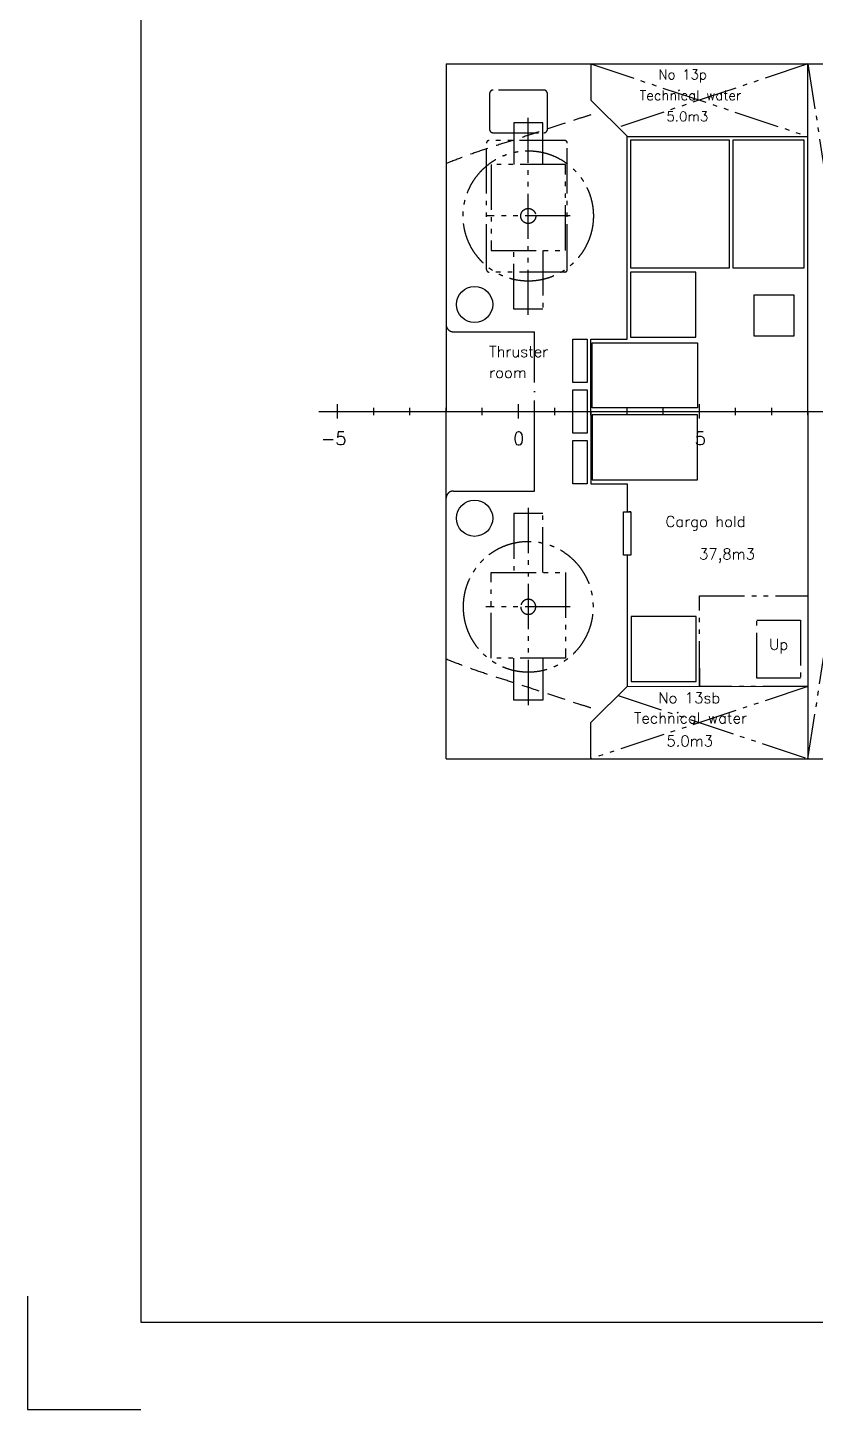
# Model space of a CAD drawing. Extents: x 1551 to 113148, y -1700 to 77018.
# Drawn here: x 1551 to 12438, y -1700 to 17390 of the extents above; entities that cross this region are included whole.
import ezdxf
from ezdxf.enums import TextEntityAlignment as Align

# ---------------------------------------------------------------- set-up
doc = ezdxf.new("R2010")
doc.units = 0
doc.header["$LTSCALE"] = 500
doc.header["$MEASUREMENT"] = 0
for name, pattern in [('CENTER', [3, 2.5, -0.25, 0, -0.25]), ('DASHED', [0.75, 0.5, -0.25]), ('PHANTOM', [2.1, 1.25, -0.2, 0.125, -0.2, 0.125, -0.2])]:
    doc.linetypes.add(name, pattern=pattern)
doc.layers.get('0').update_dxf_attribs({"linetype": 'CONTINUOUS'})
for name, color, linetype in [('FURNITURE', 8, 'CONTINUOUS'), ('S0CE1', 7, 'CENTER'), ('S0CO1', 7, 'CONTINUOUS'), ('S0CO3', 7, 'CONTINUOUS'), ('S0CO5', 7, 'CONTINUOUS'), ('S0DA1', 7, 'DASHED'), ('S0PH1', 7, 'PHANTOM'), ('S0TX2', 7, 'CONTINUOUS')]:
    doc.layers.add(name, color=color, linetype=linetype)
doc.styles.add('18', font='romans', dxfattribs={"height": 180})

# ---------------------------------------------------------------- blocks, each defined once
blk = doc.blocks.new('A$C3A246A84')
at = {"linetype": 'PHANTOM'}
for p, q in [((-442, 1961), (-442, 3706)), ((639, 3742), (-406, 3742)), ((675, 1961), (675, 3706)), ((639, 1925), (-406, 1925))]:
    blk.add_line(p, q, dxfattribs=at)
for centre, start, end in [((-406, 3706), 90, 180), ((639, 3706), 0, 90), ((-406, 1961), 180, 270), ((639, 1961), 270, 0)]:
    blk.add_arc(centre, 36, start, end, dxfattribs=at)
blk = doc.blocks.new('A$C433C2106')
at = {"linetype": 'PHANTOM'}
for p, q in [((0, -1368), (0, 1357)), ((581, 0), (-585, 0))]:
    blk.add_line(p, q, dxfattribs=at)
for points in [[(201, 710), (201, 1288), (-201, 1288), (-201, 710)], [(201, -475), (201, -1288), (-201, -1288), (-201, -475)]]:
    blk.add_lwpolyline(points, dxfattribs=at)
blk.add_lwpolyline([(514, -475), (514, 710), (-514, 710), (-514, -475)], close=True, dxfattribs=at)
for radius in [900, 104]:
    blk.add_circle((0, 0), radius, dxfattribs=at)
blk = doc.blocks.new('A$C64097268')
for p, q in [((-2759, 0), (35129, 0)), ((-2500, -100), (-2500, 100)), ((-2000, -50), (-2000, 50)), ((-1500, -50), (-1500, 50)), ((-1000, -50), (-1000, 50)), ((-500, -50), (-500, 50)), ((0, -100), (0, 100)), ((500, -50), (500, 50)), ((1000, -50), (1000, 50)), ((1500, -50), (1500, 50)), ((2000, -50), (2000, 50)), ((2500, -100), (2500, 100)), ((3000, -50), (3000, 50)), ((3500, -50), (3500, 50)), ((4000, -50), (4000, 50))]:
    blk.add_line(p, q)
at = {"layer": 'S0TX2', "style": '18'}
for s, p in [('-5', (-2731, -464)), ('0', (-74, -464)), ('5', (2436, -464))]:
    blk.add_text(s, height=180, dxfattribs=at).set_placement(p)

msp = doc.modelspace()

# ---------------------------------------------------------------- linework, layer by layer
at = {"color": 2}
for points in [[(1551.077, -136.238), (1551.077, -1699.903), (1551.077, -1699.903)], [(1551.077, -1699.903), (3114.742, -1699.903)]]:
    msp.add_lwpolyline(points, dxfattribs=at)
at = {"layer": 'FURNITURE'}
for points in [[(9885.105, 14073.413), (11252.072, 14073.413), (11252.072, 15834.465), (9885.105, 15834.465)], [(11298.137, 14073.413), (12285.105, 14073.413), (12285.105, 15834.465), (11298.137, 15834.465)], [(9885.105, 13113.766), (10785.105, 13113.766), (10785.105, 14013.766), (9885.105, 14013.766)], [(11593.067, 13700.77), (12141.413, 13700.77), (12141.413, 13126.353), (11593.067, 13126.353)], [(9285.105, 13088.276), (9285.105, 12488.276), (9085.105, 12488.276), (9085.105, 13088.276)], [(9355.105, 13035.74), (10807.076, 13035.74), (10807.076, 12135.74), (9355.105, 12135.74)], [(9285.105, 12388.276), (9285.105, 11788.276), (9085.105, 11788.276), (9085.105, 12388.276)], [(9355.105, 11140.811), (10807.076, 11140.811), (10807.076, 12040.811), (9355.105, 12040.811)], [(9285.105, 11688.276), (9285.105, 11088.276), (9085.105, 11088.276), (9085.105, 11688.276)], [(9892.417, 8356.161), (10792.417, 8356.161), (10792.417, 9256.161), (9892.417, 9256.161)]]:
    msp.add_lwpolyline(points, close=True, dxfattribs=at)
for centre in [(7728.763, 13564.653), (7728.763, 10611.898)]:
    msp.add_circle(centre, 250, dxfattribs=at)
at = {"layer": 'S0CE1', "linetype": 'CENTER'}
for p, q in [((7435.105, 13188.276), (8556.844, 13188.276)), ((8556.844, 10988.276), (8556.844, 13188.276)), ((7435.105, 10988.276), (8556.844, 10988.276))]:
    msp.add_line(p, q, dxfattribs=at)
for centre, start, end in [((7435.105, 13288.276), 180, 270), ((7435.105, 10888.276), 90, 180)]:
    msp.add_arc(centre, 100, start, end, dxfattribs=at)
at = {"layer": 'S0CO1', "color": 6}
for p, q in [((3114.742, 75132.34), (3114.742, -497.084)), ((3114.742, -497.084), (111464.496, -497.084))]:
    msp.add_line(p, q, dxfattribs=at)
at = {"layer": 'S0CO1'}
msp.add_line((10835.105, 8542.511), (10835.105, 8288.276), dxfattribs=at)
at = {"layer": 'S0CO1', "linetype": 'PHANTOM'}
msp.add_lwpolyline([(12335.105, 8288.276), (10835.105, 8288.276), (10835.105, 9538.276), (12335.105, 9538.276)], dxfattribs=at)
msp.add_lwpolyline([(11630.998, 9203.865), (12230.998, 9203.865), (12230.998, 8403.865), (11630.998, 8403.865)], close=True, dxfattribs=at)
at = {"layer": 'S0CO3'}
for p, q in [((9335.105, 16888.276), (9335.105, 16388.276)), ((12335.105, 12088.276), (12335.105, 16888.276)), ((9840.87, 15885.888), (9335.105, 16388.276)), ((9835.105, 15888.276), (12335.105, 15888.276)), ((12335.105, 12088.276), (12335.105, 7288.276)), ((9840.87, 8290.664), (9335.105, 7788.276)), ((9840.87, 8290.664), (12335.105, 8288.276)), ((9335.105, 7288.276), (9335.105, 7788.276))]:
    msp.add_line(p, q, dxfattribs=at)
for points in [[(9335.105, 12088.276), (9335.105, 13088.276), (9835.105, 13088.276), (9835.105, 15888.276)], [(9335.105, 12088.276), (9335.105, 11088.276), (9835.105, 11088.276), (9835.105, 10702.094)], [(9887.67, 10702.094), (9887.67, 10102.094), (9787.67, 10102.094), (9787.67, 10702.094), (9887.67, 10702.094), (9858.701, 10702.094)], [(9835.105, 10102.094), (9835.105, 8288.276)]]:
    msp.add_lwpolyline(points, dxfattribs=at)
at = {"layer": 'S0CO5'}
for p in [(7335.105, 16888.276), (7335.105, 7288.276)]:
    msp.add_line(p, (7335.105, 12088.276), dxfattribs=at)
at = {"layer": 'S0CO5', "flags": 128}
for points in [[(7335.105, 16888.276), (22085.105, 16888.276)], [(7335.105, 7288.276), (22085.105, 7288.276)]]:
    msp.add_lwpolyline(points, dxfattribs=at)
at = {"layer": 'S0DA1', "linetype": 'DASHED', "flags": 128}
for points in [[(9335.105, 16185.564, 0.002027), (9184.548, 16137.31), (9034.243, 16088.276), (8934.657, 16055.62), (8835.105, 16022.855), (8585.26, 15940.149, -0.002338), (8335.105, 15858.385, -0.001364), (8084.784, 15778.605, 0.005314), (7835.105, 15696.844, 0.014191104), (7334.508, 15511.005)], [(9335.105, 7990.988, -0.002027), (9184.548, 8039.241), (9034.243, 8088.276), (8934.657, 8120.931), (8835.105, 8153.696), (8585.26, 8236.403, 0.002338), (8335.105, 8318.166, 0.001364), (8084.784, 8397.946, -0.005314), (7835.105, 8479.707, -0.014191104), (7334.508, 8665.546)]]:
    msp.add_lwpolyline(points, format="xyb", dxfattribs=at)
at = {"layer": 'S0PH1', "linetype": 'PHANTOM'}
for p, q in [((9335.105, 16888.276), (12335.105, 15888.276)), ((12335.105, 16888.276), (9711.992, 16013.905)), ((12335.105, 7288.276), (13835.105, 16888.276)), ((12335.105, 16888.276), (13835.105, 7288.276)), ((12335.105, 8288.276), (9335.105, 7288.276)), ((9711.992, 8162.646), (12335.105, 7288.276))]:
    msp.add_line(p, q, dxfattribs=at)
msp.add_lwpolyline([(7935.105, 16477.276), (7935.105, 15988.276, 0.414213562), (7985.105, 15938.276), (8685.105, 15938.276, 0.414213562), (8735.105, 15988.276), (8735.105, 16477.276, 0.414213562), (8685.105, 16527.276), (7985.105, 16527.276, 0.414213562)], format="xyb", close=True, dxfattribs=at)

# ---------------------------------------------------------------- block references
at = {"layer": 'S0CO1', "linetype": 'CENTER'}
msp.add_blockref('A$C64097268', (8335.105, 12088.276), dxfattribs=at)
at = {"layer": 'S0PH1', "linetype": 'PHANTOM'}
for name, p in [('A$C433C2106', (8470.105, 14788.276)), ('A$C3A246A84', (8335.105, 12088.276))]:
    msp.add_blockref(name, p, dxfattribs=at)
at = {"layer": 'S0PH1', "linetype": 'PHANTOM', "xscale": -1, "rotation": 180}
msp.add_blockref('A$C433C2106', (8470.105, 9388.276), dxfattribs=at)

# ---------------------------------------------------------------- texts
at = {"layer": 'S0TX2', "style": '18'}
for s, height, p in [('No 13p', 135, (10268.234, 16675.573)), ('5.0m3', 135, (10380.329, 16096.206)), ('Thruster', 150, (7928.98, 12839.733)), ('room', 150, (7928.98, 12550.569)), ('Cargo hold', 150, (10367.667, 10491.758)), ('37,8m3', 150, (10831.169, 10042.967)), ('Up', 150, (11799.041, 8794.273)), ('No 13sb', 150, (10268.234, 8055.897)), ('5.0m3', 150, (10380.329, 7459.25))]:
    msp.add_text(s, height=height, dxfattribs=at).set_placement(p)
for height, p in [(135, (10711.995, 16388.09)), (150, (10711.995, 7775.94))]:
    msp.add_text('Technical water', height=height, dxfattribs=at).set_placement(p, align=Align.CENTER)

doc.saveas('drawing.dxf')
